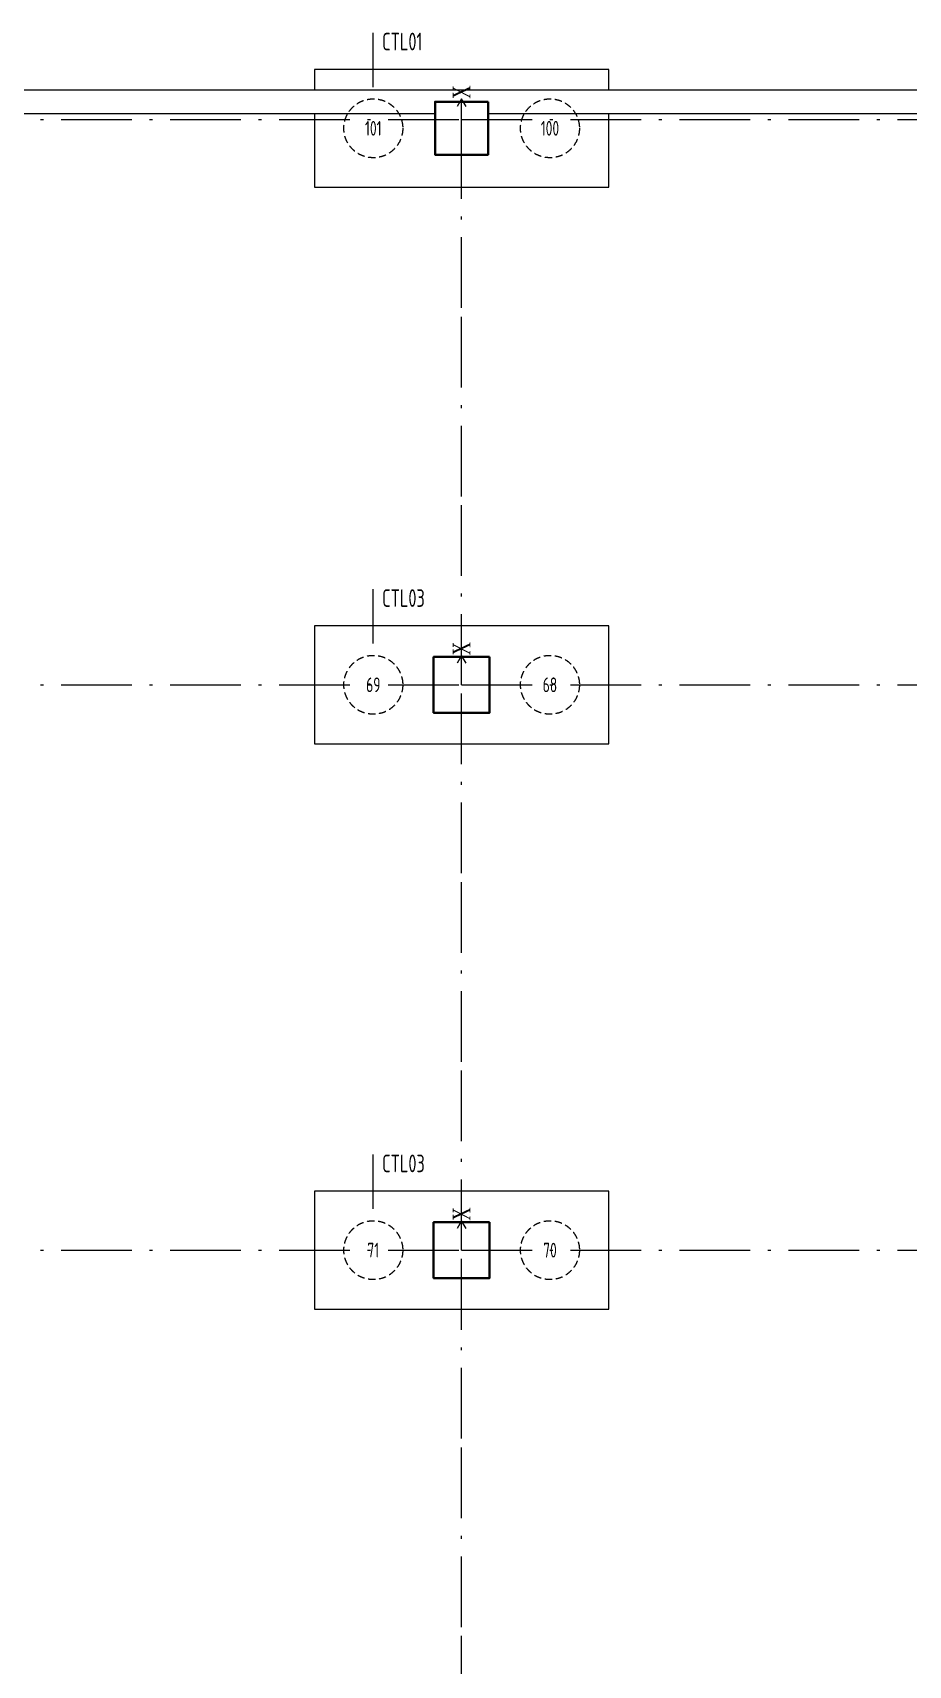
# Model space of a CAD drawing. Header units: millimetres. Extents: x -865 to 70685, y -24438 to 83753.
# Drawn here: x 35100 to 49971, y 55594 to 83318 of the extents above; entities that cross this region are included whole.
import ezdxf
from ezdxf.enums import TextEntityAlignment as Align

# ---------------------------------------------------------------- set-up
doc = ezdxf.new("R2010")
doc.units = ezdxf.units.MM
doc.header["$MEASUREMENT"] = 0
doc.linetypes.add('点划线', pattern=[1850, 1200, -300, 50, -300])
doc.linetypes.add('短虚线', pattern=[187.5, 125, -62.5])
for name, color, linetype, lineweight in [('承台基础', 23, 'Continuous', 18), ('承台集中标注', 7, 'Continuous', 18), ('拉梁', 7, 'Continuous', 18), ('桩', 6, 'Continuous', 18), ('砼柱', 2, 'Continuous', 35), ('筏板基础', 7, 'Continuous', 18), ('网格', 9, '点划线', 18), ('轴线', 9, '点划线', 18)]:
    doc.layers.add(name, color=color, linetype=linetype, lineweight=lineweight)
doc.styles.add('样式 1', font='yjkeng.shx', dxfattribs={"width": 0.7, "height": 300, "bigfont": 'yjkchn.shx'})
doc.styles.add('样式 6', font='', dxfattribs={"width": 0.7, "height": 500})
doc.styles.get('样式 6').set_extended_font_data('Times New Roman')

msp = doc.modelspace()

# ---------------------------------------------------------------- linework, layer by layer
at = {"layer": '承台基础', "lineweight": 18}
for p, q in [((44885, 82694), (39885, 82694)), ((39885, 82694), (39885, 82344)), ((44885, 82344), (44885, 82694)), ((39885, 81944), (39885, 80694)), ((44885, 80694), (44885, 81944)), ((39885, 80694), (44885, 80694))]:
    msp.add_line(p, q, dxfattribs=at)
for points in [[(44885, 71244), (44885, 73244), (39885, 73244), (39885, 71244)], [(44885, 61644), (44885, 63644), (39885, 63644), (39885, 61644)]]:
    msp.add_lwpolyline(points, close=True, dxfattribs=at)
at = {"layer": '承台集中标注', "lineweight": 18}
for p, q in [((40885, 82394), (40885, 83317)), ((40885, 72944), (40885, 73867)), ((40885, 63344), (40885, 64267))]:
    msp.add_line(p, q, dxfattribs=at)
at = {"layer": '承台集中标注', "color": 9, "lineweight": 18}
for p, q in [((42385, 81694), (42385, 82194)), ((42385, 72244), (42385, 72744)), ((42385, 62644), (42385, 63144))]:
    msp.add_line(p, q, dxfattribs=at)
for points in [[(42460, 82064.1), (42385, 82194), (42310, 82064.1)], [(42460, 72614.1), (42385, 72744), (42310, 72614.1)], [(42460, 63014.1), (42385, 63144), (42310, 63014.1)]]:
    msp.add_lwpolyline(points, dxfattribs=at)
at = {"layer": '拉梁', "lineweight": 18}
for p, q in [((42385, 82344), (31885, 82344)), ((52885, 82344), (42385, 82344)), ((32335, 81944), (41935, 81944)), ((42835, 81944), (52435, 81944))]:
    msp.add_line(p, q, dxfattribs=at)
at = {"layer": '桩', "linetype": '短虚线', "lineweight": 18}
for centre in [(40885, 81694), (43885, 81694), (40885, 72244), (43885, 72244), (40885, 62644), (43885, 62644)]:
    msp.add_circle(centre, 500, dxfattribs=at)
at = {"layer": '砼柱', "lineweight": 35}
for points in [[(42835, 82144), (41935, 82144), (41935, 81244), (42835, 81244)], [(42860, 72719), (41910, 72719), (41910, 71769), (42860, 71769)], [(42860, 63119), (41910, 63119), (41910, 62169), (42860, 62169)]]:
    msp.add_lwpolyline(points, close=True, dxfattribs=at)
at = {"layer": '筏板基础', "lineweight": 18}
msp.add_lwpolyline([(-115, -19555.9), (57585, -19555.9), (57585, 33344), (67285, 33344), (67285, 82344), (-115, 82344)], close=True, dxfattribs=at)
at = {"layer": '网格', "lineweight": 18}
for p, q in [((31885, 81844), (42385, 81844)), ((42385, 81844), (52885, 81844)), ((42385, 78644), (42385, 81844)), ((42385, 75444), (42385, 78644)), ((42385, 72244), (42385, 75444)), ((31885, 72244), (42385, 72244)), ((42385, 72244), (52885, 72244)), ((42385, 69044), (42385, 72244)), ((42385, 65844), (42385, 69044)), ((42385, 62644), (42385, 65844)), ((31885, 62644), (42385, 62644)), ((42385, 62644), (52885, 62644)), ((42385, 59444), (42385, 62644)), ((42385, 56244), (42385, 59444)), ((42385, 53044), (42385, 56244))]:
    msp.add_line(p, q, dxfattribs=at)
at = {"layer": '轴线', "lineweight": 18}
for p, q in [((31885, 81844), (42385, 81844)), ((42385, 78644), (42385, 81844)), ((42385, 81844), (52885, 81844)), ((42385, 75444), (42385, 78644)), ((42385, 72244), (42385, 75444)), ((31885, 72244), (42385, 72244)), ((42385, 69044), (42385, 72244)), ((42385, 72244), (52885, 72244)), ((42385, 65844), (42385, 69044)), ((42385, 62644), (42385, 65844)), ((31885, 62644), (42385, 62644)), ((42385, 59444), (42385, 62644)), ((42385, 62644), (52885, 62644)), ((42385, 56244), (42385, 59444)), ((42385, 53044), (42385, 56244))]:
    msp.add_line(p, q, dxfattribs=at)

# ---------------------------------------------------------------- texts
at = {"layer": '承台集中标注', "color": 9, "style": '样式 6', "width": 0.7}
for p in [(42385, 82194), (42385, 72744), (42385, 63144)]:
    msp.add_text('X', height=300, rotation=90, dxfattribs=at).set_placement(p, align=Align.MIDDLE_LEFT)
at = {"layer": '承台集中标注', "char_height": 300, "attachment_point": 1, "rotation": 0, "line_spacing_factor": 0.85, "style": '样式 1'}
for s, insert in [('CTL01', (41035, 83317)), ('CTL03', (41035, 73867)), ('CTL03', (41035, 64267))]:
    msp.add_mtext(s, dxfattribs=dict(at, insert=insert))
at = {"layer": '桩', "style": '样式 1', "width": 0.7}
for s, p in [('101', (40885, 81694)), ('100', (43885, 81694)), ('69', (40885, 72244)), ('68', (43885, 72244)), ('71', (40885, 62644)), ('70', (43885, 62644))]:
    msp.add_text(s, height=250, dxfattribs=at).set_placement(p, align=Align.MIDDLE_CENTER)

doc.saveas('drawing.dxf')
